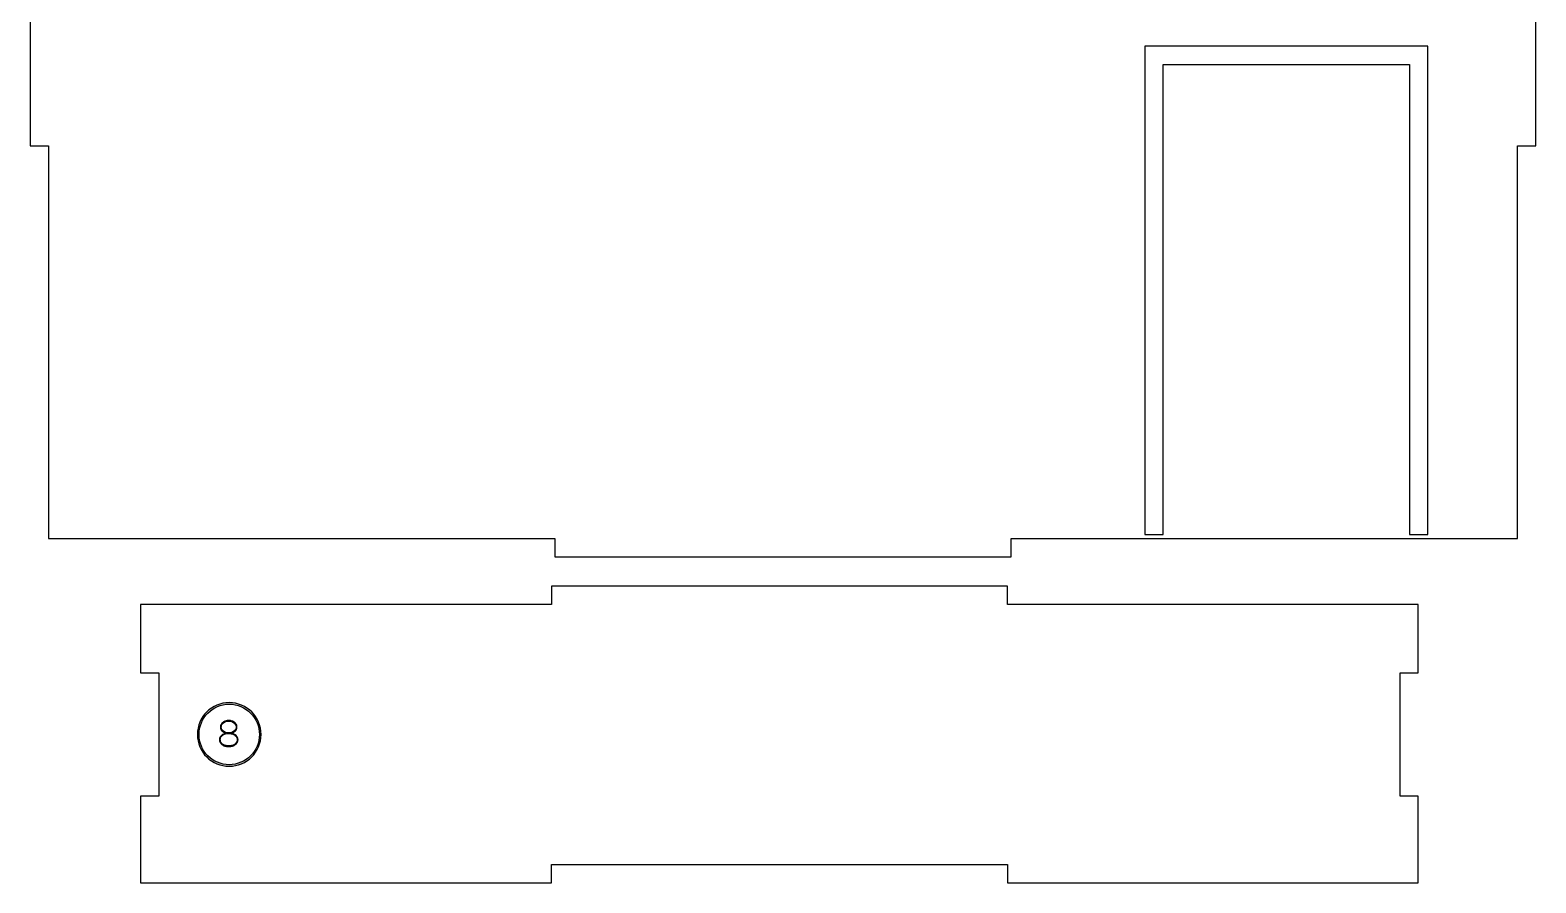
# Model space of a CAD drawing. Extents: x 23 to 691, y -846 to -23.
# Drawn here: x 361 to 691.1, y -714.1 to -527.3 of the extents above; entities that cross this region are included whole.
import ezdxf

# ---------------------------------------------------------------- set-up
doc = ezdxf.new("R2010")
doc.units = 0
doc.header["$MEASUREMENT"] = 0
for name, color, linetype in [('CUT', 7, 'CONTINUOUS'), ('ENGRAVE', 7, 'CONTINUOUS'), ('PART_NUMBER', 7, 'CONTINUOUS')]:
    doc.layers.add(name, color=color, linetype=linetype)

# ---------------------------------------------------------------- blocks, each defined once
blk = doc.blocks.new('BLOCK_135')
at = {"layer": 'PART_NUMBER'}
h = blk.add_hatch(color=7, dxfattribs=at)
h.dxf.hatch_style = 2
edge = h.paths.add_edge_path()
edge.add_spline(control_points=[(404.5, -684.23), (404.19, -684.23), (403.9, -684.19), (403.65, -684.11), (403.4, -684.03), (403.19, -683.92), (403.01, -683.79), (402.84, -683.65), (402.7, -683.49), (402.61, -683.31), (402.52, -683.13), (402.47, -682.94), (402.47, -682.74), (402.47, -682.74), (402.47, -682.72), (402.47, -682.72), (402.47, -682.54), (402.51, -682.37), (402.58, -682.21), (402.66, -682.06), (402.76, -681.91), (402.89, -681.79), (403.03, -681.67), (403.18, -681.56), (403.35, -681.48), (403.53, -681.39), (403.72, -681.33), (403.93, -681.29), (403.55, -681.19), (403.26, -681.03), (403.03, -680.8), (402.81, -680.57), (402.69, -680.29), (402.69, -679.95), (402.69, -679.95), (402.69, -679.94), (402.69, -679.94), (402.69, -679.74), (402.74, -679.55), (402.83, -679.38), (402.93, -679.2), (403.05, -679.06), (403.21, -678.93), (403.38, -678.8), (403.57, -678.7), (403.79, -678.63), (404.01, -678.55), (404.25, -678.52), (404.5, -678.52), (404.76, -678.52), (405, -678.55), (405.22, -678.63), (405.44, -678.7), (405.63, -678.8), (405.79, -678.93), (405.96, -679.06), (406.08, -679.2), (406.18, -679.38), (406.27, -679.55), (406.31, -679.74), (406.31, -679.94), (406.31, -679.94), (406.31, -679.95), (406.31, -679.95), (406.31, -680.29), (406.2, -680.57), (405.98, -680.8), (405.75, -681.03), (405.45, -681.19), (405.08, -681.29), (405.29, -681.33), (405.48, -681.39), (405.66, -681.48), (405.83, -681.57), (405.98, -681.68), (406.12, -681.81), (406.25, -681.93), (406.35, -682.07), (406.43, -682.23), (406.5, -682.38), (406.54, -682.55), (406.54, -682.72), (406.54, -682.72), (406.54, -682.74), (406.54, -682.74), (406.54, -682.94), (406.49, -683.13), (406.4, -683.31), (406.3, -683.49), (406.17, -683.65), (406, -683.79), (405.82, -683.92), (405.61, -684.03), (405.36, -684.11), (405.11, -684.19), (404.82, -684.23), (404.5, -684.23)], knot_values=[0, 0, 0, 0, 1, 1, 1, 2, 2, 2, 3, 3, 3, 4, 4, 4, 5, 5, 5, 6, 6, 6, 7, 7, 7, 8, 8, 8, 9, 9, 9, 10, 10, 10, 11, 11, 11, 12, 12, 12, 13, 13, 13, 14, 14, 14, 15, 15, 15, 16, 16, 16, 17, 17, 17, 18, 18, 18, 19, 19, 19, 20, 20, 20, 21, 21, 21, 22, 22, 22, 23, 23, 23, 24, 24, 24, 25, 25, 25, 26, 26, 26, 27, 27, 27, 28, 28, 28, 29, 29, 29, 30, 30, 30, 31, 31, 31, 32, 32, 32, 32], degree=3, periodic=1)
edge = h.paths.add_edge_path()
edge.add_spline(control_points=[(404.51, -684.07), (404.8, -684.07), (405.06, -684.04), (405.29, -683.96), (405.52, -683.89), (405.71, -683.8), (405.87, -683.68), (406.03, -683.56), (406.15, -683.42), (406.23, -683.26), (406.32, -683.1), (406.36, -682.93), (406.36, -682.75), (406.36, -682.75), (406.36, -682.73), (406.36, -682.73), (406.36, -682.53), (406.31, -682.35), (406.21, -682.18), (406.12, -682.01), (405.98, -681.87), (405.81, -681.75), (405.64, -681.63), (405.45, -681.54), (405.22, -681.47), (404.99, -681.4), (404.75, -681.37), (404.5, -681.37), (404.24, -681.37), (404, -681.4), (403.78, -681.46), (403.55, -681.53), (403.36, -681.62), (403.19, -681.74), (403.02, -681.86), (402.89, -682), (402.79, -682.17), (402.7, -682.34), (402.65, -682.52), (402.65, -682.71), (402.65, -682.71), (402.65, -682.73), (402.65, -682.73), (402.65, -682.91), (402.69, -683.08), (402.78, -683.24), (402.87, -683.4), (402.99, -683.55), (403.15, -683.67), (403.31, -683.8), (403.51, -683.89), (403.74, -683.96), (403.97, -684.04), (404.23, -684.07), (404.51, -684.07)], knot_values=[0, 0, 0, 0, 1, 1, 1, 2, 2, 2, 3, 3, 3, 4, 4, 4, 5, 5, 5, 6, 6, 6, 7, 7, 7, 8, 8, 8, 9, 9, 9, 10, 10, 10, 11, 11, 11, 12, 12, 12, 13, 13, 13, 14, 14, 14, 15, 15, 15, 16, 16, 16, 17, 17, 17, 18, 18, 18, 18], degree=3, periodic=1)
edge = h.paths.add_edge_path()
edge.add_spline(control_points=[(404.51, -681.21), (404.73, -681.21), (404.95, -681.18), (405.14, -681.12), (405.34, -681.06), (405.52, -680.98), (405.66, -680.87), (405.81, -680.76), (405.93, -680.63), (406.01, -680.48), (406.1, -680.32), (406.14, -680.15), (406.14, -679.96), (406.14, -679.96), (406.14, -679.94), (406.14, -679.94), (406.14, -679.76), (406.1, -679.6), (406.01, -679.44), (405.93, -679.28), (405.81, -679.15), (405.66, -679.04), (405.52, -678.92), (405.34, -678.83), (405.14, -678.77), (404.94, -678.71), (404.72, -678.67), (404.5, -678.67), (404.27, -678.67), (404.06, -678.71), (403.86, -678.77), (403.66, -678.83), (403.49, -678.92), (403.34, -679.03), (403.2, -679.14), (403.08, -679.27), (403, -679.43), (402.91, -679.58), (402.87, -679.75), (402.87, -679.93), (402.87, -679.93), (402.87, -679.94), (402.87, -679.94), (402.87, -680.13), (402.91, -680.31), (403, -680.46), (403.09, -680.62), (403.21, -680.75), (403.35, -680.86), (403.5, -680.97), (403.68, -681.05), (403.88, -681.12), (404.08, -681.18), (404.29, -681.21), (404.51, -681.21)], knot_values=[0, 0, 0, 0, 1, 1, 1, 2, 2, 2, 3, 3, 3, 4, 4, 4, 5, 5, 5, 6, 6, 6, 7, 7, 7, 8, 8, 8, 9, 9, 9, 10, 10, 10, 11, 11, 11, 12, 12, 12, 13, 13, 13, 14, 14, 14, 15, 15, 15, 16, 16, 16, 17, 17, 17, 18, 18, 18, 18], degree=3, periodic=1)
for points, knots in [([(404.5, -684.23), (404.19, -684.23), (403.9, -684.19), (403.65, -684.11), (403.4, -684.03), (403.19, -683.92), (403.01, -683.79), (402.84, -683.65), (402.7, -683.49), (402.61, -683.31), (402.52, -683.13), (402.47, -682.94), (402.47, -682.74), (402.47, -682.74), (402.47, -682.72), (402.47, -682.72), (402.47, -682.54), (402.51, -682.37), (402.58, -682.21), (402.66, -682.06), (402.76, -681.91), (402.89, -681.79), (403.03, -681.67), (403.18, -681.56), (403.35, -681.48), (403.53, -681.39), (403.72, -681.33), (403.93, -681.29), (403.55, -681.19), (403.26, -681.03), (403.03, -680.8), (402.81, -680.57), (402.69, -680.29), (402.69, -679.95), (402.69, -679.95), (402.69, -679.94), (402.69, -679.94), (402.69, -679.74), (402.74, -679.55), (402.83, -679.38), (402.93, -679.2), (403.05, -679.06), (403.21, -678.93), (403.38, -678.8), (403.57, -678.7), (403.79, -678.63), (404.01, -678.55), (404.25, -678.52), (404.5, -678.52), (404.76, -678.52), (405, -678.55), (405.22, -678.63), (405.44, -678.7), (405.63, -678.8), (405.79, -678.93), (405.96, -679.06), (406.08, -679.2), (406.18, -679.38), (406.27, -679.55), (406.31, -679.74), (406.31, -679.94), (406.31, -679.94), (406.31, -679.95), (406.31, -679.95), (406.31, -680.29), (406.2, -680.57), (405.98, -680.8), (405.75, -681.03), (405.45, -681.19), (405.08, -681.29), (405.29, -681.33), (405.48, -681.39), (405.66, -681.48), (405.83, -681.57), (405.98, -681.68), (406.12, -681.81), (406.25, -681.93), (406.35, -682.07), (406.43, -682.23), (406.5, -682.38), (406.54, -682.55), (406.54, -682.72), (406.54, -682.72), (406.54, -682.74), (406.54, -682.74), (406.54, -682.94), (406.49, -683.13), (406.4, -683.31), (406.3, -683.49), (406.17, -683.65), (406, -683.79), (405.82, -683.92), (405.61, -684.03), (405.36, -684.11), (405.11, -684.19), (404.82, -684.23), (404.5, -684.23)], [0, 0, 0, 0, 1, 1, 1, 2, 2, 2, 3, 3, 3, 4, 4, 4, 5, 5, 5, 6, 6, 6, 7, 7, 7, 8, 8, 8, 9, 9, 9, 10, 10, 10, 11, 11, 11, 12, 12, 12, 13, 13, 13, 14, 14, 14, 15, 15, 15, 16, 16, 16, 17, 17, 17, 18, 18, 18, 19, 19, 19, 20, 20, 20, 21, 21, 21, 22, 22, 22, 23, 23, 23, 24, 24, 24, 25, 25, 25, 26, 26, 26, 27, 27, 27, 28, 28, 28, 29, 29, 29, 30, 30, 30, 31, 31, 31, 32, 32, 32, 32]), ([(404.51, -681.21), (404.73, -681.21), (404.95, -681.18), (405.14, -681.12), (405.34, -681.06), (405.52, -680.98), (405.66, -680.87), (405.81, -680.76), (405.93, -680.63), (406.01, -680.48), (406.1, -680.32), (406.14, -680.15), (406.14, -679.96), (406.14, -679.96), (406.14, -679.94), (406.14, -679.94), (406.14, -679.76), (406.1, -679.6), (406.01, -679.44), (405.93, -679.28), (405.81, -679.15), (405.66, -679.04), (405.52, -678.92), (405.34, -678.83), (405.14, -678.77), (404.94, -678.71), (404.72, -678.67), (404.5, -678.67), (404.27, -678.67), (404.06, -678.71), (403.86, -678.77), (403.66, -678.83), (403.49, -678.92), (403.34, -679.03), (403.2, -679.14), (403.08, -679.27), (403, -679.43), (402.91, -679.58), (402.87, -679.75), (402.87, -679.93), (402.87, -679.93), (402.87, -679.94), (402.87, -679.94), (402.87, -680.13), (402.91, -680.31), (403, -680.46), (403.09, -680.62), (403.21, -680.75), (403.35, -680.86), (403.5, -680.97), (403.68, -681.05), (403.88, -681.12), (404.08, -681.18), (404.29, -681.21), (404.51, -681.21)], [0, 0, 0, 0, 1, 1, 1, 2, 2, 2, 3, 3, 3, 4, 4, 4, 5, 5, 5, 6, 6, 6, 7, 7, 7, 8, 8, 8, 9, 9, 9, 10, 10, 10, 11, 11, 11, 12, 12, 12, 13, 13, 13, 14, 14, 14, 15, 15, 15, 16, 16, 16, 17, 17, 17, 18, 18, 18, 18]), ([(404.51, -684.07), (404.8, -684.07), (405.06, -684.04), (405.29, -683.96), (405.52, -683.89), (405.71, -683.8), (405.87, -683.68), (406.03, -683.56), (406.15, -683.42), (406.23, -683.26), (406.32, -683.1), (406.36, -682.93), (406.36, -682.75), (406.36, -682.75), (406.36, -682.73), (406.36, -682.73), (406.36, -682.53), (406.31, -682.35), (406.21, -682.18), (406.12, -682.01), (405.98, -681.87), (405.81, -681.75), (405.64, -681.63), (405.45, -681.54), (405.22, -681.47), (404.99, -681.4), (404.75, -681.37), (404.5, -681.37), (404.24, -681.37), (404, -681.4), (403.78, -681.46), (403.55, -681.53), (403.36, -681.62), (403.19, -681.74), (403.02, -681.86), (402.89, -682), (402.79, -682.17), (402.7, -682.34), (402.65, -682.52), (402.65, -682.71), (402.65, -682.71), (402.65, -682.73), (402.65, -682.73), (402.65, -682.91), (402.69, -683.08), (402.78, -683.24), (402.87, -683.4), (402.99, -683.55), (403.15, -683.67), (403.31, -683.8), (403.51, -683.89), (403.74, -683.96), (403.97, -684.04), (404.23, -684.07), (404.51, -684.07)], [0, 0, 0, 0, 1, 1, 1, 2, 2, 2, 3, 3, 3, 4, 4, 4, 5, 5, 5, 6, 6, 6, 7, 7, 7, 8, 8, 8, 9, 9, 9, 10, 10, 10, 11, 11, 11, 12, 12, 12, 13, 13, 13, 14, 14, 14, 15, 15, 15, 16, 16, 16, 17, 17, 17, 18, 18, 18, 18])]:
    blk.add_open_spline(points, degree=3, knots=knots, dxfattribs=at)
blk = doc.blocks.new('BLOCK_136')
at = {"layer": 'PART_NUMBER'}
h = blk.add_hatch(color=253, dxfattribs=at)
h.dxf.hatch_style = 2
edge = h.paths.add_edge_path()
edge.add_spline(control_points=[(404.61, -688.55), (400.77, -688.55), (397.63, -685.42), (397.63, -681.57), (397.63, -677.72), (400.77, -674.59), (404.61, -674.59), (408.46, -674.59), (411.59, -677.72), (411.59, -681.57), (411.59, -685.42), (408.46, -688.55), (404.61, -688.55)], knot_values=[0, 0, 0, 0, 1, 1, 1, 2, 2, 2, 3, 3, 3, 4, 4, 4, 4], degree=3, periodic=1)
edge = h.paths.add_edge_path()
edge.add_spline(control_points=[(404.61, -674.94), (400.96, -674.94), (397.99, -677.92), (397.99, -681.57), (397.99, -685.23), (400.96, -688.2), (404.61, -688.2), (408.27, -688.2), (411.24, -685.23), (411.24, -681.57), (411.24, -677.92), (408.27, -674.94), (404.61, -674.94)], knot_values=[0, 0, 0, 0, 1, 1, 1, 2, 2, 2, 3, 3, 3, 4, 4, 4, 4], degree=3, periodic=1)
for points in [[(404.61, -688.55), (400.77, -688.55), (397.63, -685.42), (397.63, -681.57), (397.63, -677.72), (400.77, -674.59), (404.61, -674.59), (408.46, -674.59), (411.59, -677.72), (411.59, -681.57), (411.59, -685.42), (408.46, -688.55), (404.61, -688.55)], [(404.61, -674.94), (400.96, -674.94), (397.99, -677.92), (397.99, -681.57), (397.99, -685.23), (400.96, -688.2), (404.61, -688.2), (408.27, -688.2), (411.24, -685.23), (411.24, -681.57), (411.24, -677.92), (408.27, -674.94), (404.61, -674.94)]]:
    blk.add_open_spline(points, degree=3, knots=[0, 0, 0, 0, 1, 1, 1, 2, 2, 2, 3, 3, 3, 4, 4, 4, 4], dxfattribs=at)
blk = doc.blocks.new('BLOCK_134')
at = {"layer": 'PART_NUMBER'}
for name in ['BLOCK_136', 'BLOCK_135']:
    blk.add_blockref(name, (0, 0), dxfattribs=at)

msp = doc.modelspace()

# ---------------------------------------------------------------- linework, layer by layer
at = {"layer": 'CUT', "color": 5}
for points in [[(687.09, -452.58), (687.09, -366.53), (576.03, -366.53), (576.03, -362.53), (476.03, -362.53), (476.03, -366.53), (364.96, -366.53), (364.96, -452.58), (360.96, -452.58), (360.96, -552.58), (364.96, -552.58), (364.96, -638.63), (476.03, -638.63), (476.03, -642.63), (576.03, -642.63), (576.03, -638.63), (687.09, -638.63), (687.09, -552.58), (691.09, -552.58), (691.09, -452.58), (687.09, -452.58)], [(475.25, -653.1), (385.2, -653.1), (385.2, -668.1), (389.2, -668.1), (389.2, -695.09), (385.2, -695.09), (385.2, -714.09), (475.25, -714.09), (475.25, -710.09), (575.25, -710.09), (575.25, -714.09), (665.3, -714.09), (665.3, -695.09), (661.3, -695.09), (661.3, -668.1), (665.3, -668.1), (665.3, -653.1), (575.25, -653.1), (575.25, -649.1), (475.25, -649.1), (475.25, -653.1)]]:
    msp.add_lwpolyline(points, dxfattribs=at)
at = {"layer": 'ENGRAVE', "color": 6}
msp.add_lwpolyline([(605.39, -530.77), (605.39, -534.77), (605.39, -637.77), (609.39, -637.77), (609.39, -534.77), (663.39, -534.77), (663.39, -637.77), (667.39, -637.77), (667.39, -534.77), (667.39, -530.77), (605.39, -530.77)], dxfattribs=at)

# ---------------------------------------------------------------- block references
at = {"layer": 'PART_NUMBER'}
msp.add_blockref('BLOCK_134', (0, 0), dxfattribs=at)

doc.saveas('drawing.dxf')
